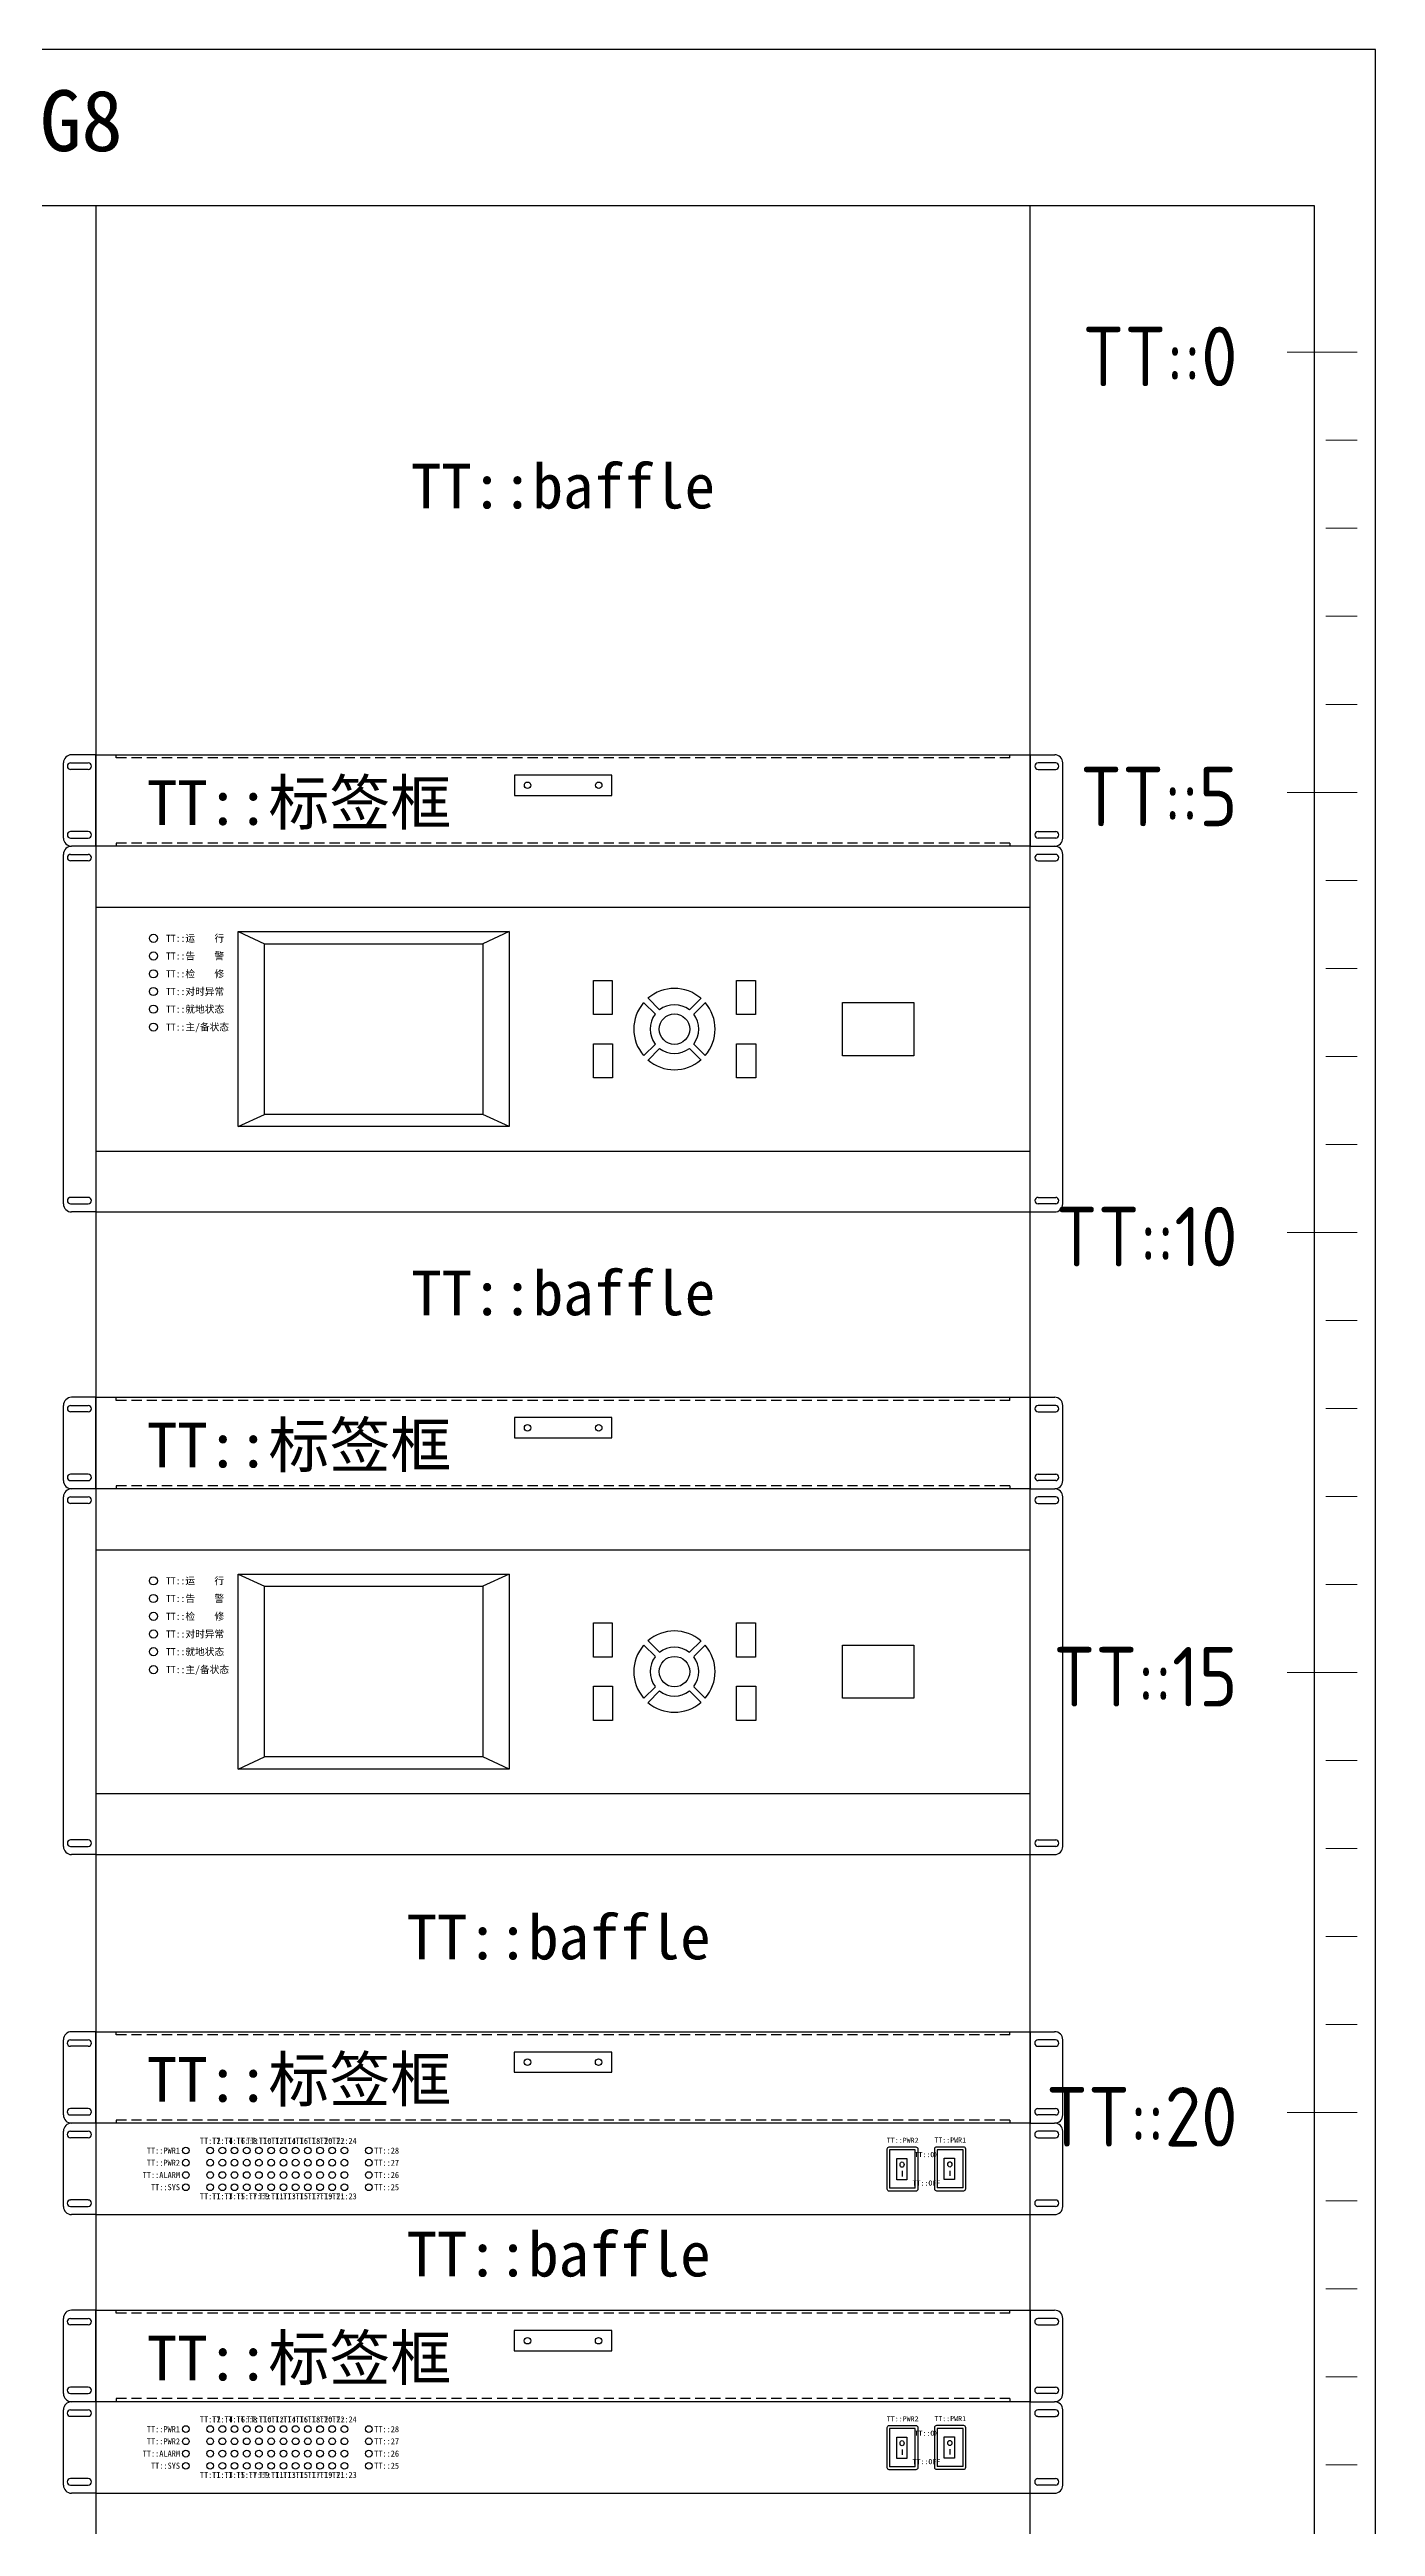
# Model space of a CAD drawing. Header units: millimetres. Extents: x 21 to 525, y 64 to 363.
# Drawn here: x 400.8 to 443.1, y 207.4 to 286.4 of the extents above; entities that cross this region are included whole.
import ezdxf
from ezdxf.enums import TextEntityAlignment as Align

# ---------------------------------------------------------------- set-up
doc = ezdxf.new("R2010")
doc.units = ezdxf.units.MM
doc.linetypes.add('DASHED', pattern=[0.75, 0.5, -0.25])
doc.layers.add('可编辑文字', color=7, linetype='Continuous')
doc.layers.add('文本', color=7, linetype='Continuous', lineweight=13)
doc.styles.get("Standard").update_dxf_attribs({"font": 'SimSun.ttf'})
doc.styles.add('WD_IEC', font='isocp2.shx', dxfattribs={"bigfont": 'gbcbig.shx'})

# ---------------------------------------------------------------- blocks, each defined once
blk = doc.blocks.new('TG8前视素体')
at = {"layer": '可编辑文字', "color": 0, "ltscale": 40}
for points in [[(0, 0), (80, 0), (80, 220), (0, 220)], [(3, 9.8), (77, 9.8), (77, 212.3), (3, 212.3)], [(17, 9.8), (63, 9.8), (63, 212.3), (17, 212.3)]]:
    blk.add_lwpolyline(points, close=True, dxfattribs=at)
at = {"layer": '可编辑文字', "color": 5}
blk.add_text('TT::-TG8', height=3, dxfattribs=at).set_placement((2, 218), align=Align.TOP_LEFT)
blk = doc.blocks.new('*U28')
at = {"layer": '可编辑文字'}
for p, q in [((-1.6, 0.4), (-1.6, 17.6)), ((-1.25, 17.6), (-0.38, 17.6)), ((-0.38, 17.28), (-1.25, 17.28)), ((0, 18), (-1.2, 18)), ((46, 18), (47.2, 18)), ((47.25, 17.6), (46.38, 17.6)), ((46.38, 17.28), (47.25, 17.28)), ((47.6, 0.4), (47.6, 17.6)), ((0, 15), (46, 15)), ((7, 13.8), (8.3, 13.2)), ((20.34, 13.8), (19.04, 13.2)), ((26.97, 10.3), (27.54, 9.74)), ((27.18, 10.52), (27.75, 9.95)), ((29.79, 10.52), (29.22, 9.95)), ((30, 10.3), (29.43, 9.74)), ((26.97, 7.7), (27.54, 8.26)), ((27.18, 7.48), (27.75, 8.05)), ((29.79, 7.48), (29.22, 8.05)), ((30, 7.7), (29.43, 8.26)), ((7, 4.2), (8.3, 4.8)), ((20.34, 4.2), (19.04, 4.8)), ((0, 3), (46, 3)), ((-0.38, 0.72), (-1.25, 0.72)), ((-1.25, 0.4), (-0.38, 0.4)), ((0, 0), (-1.2, 0)), ((46, 0), (47.2, 0)), ((46.38, 0.72), (47.25, 0.72)), ((47.25, 0.4), (46.38, 0.4))]:
    blk.add_line(p, q, dxfattribs=at)
for points in [[(0, 0), (46, 0), (46, 18), (0, 18)], [(7, 13.8), (20.34, 13.8), (20.34, 4.2), (7, 4.2)], [(8.3, 13.2), (19.04, 13.2), (19.04, 4.8), (8.3, 4.8)], [(24.49, 11.4), (25.42, 11.4), (25.42, 9.72), (24.49, 9.72)], [(31.54, 11.4), (32.47, 11.4), (32.47, 9.72), (31.54, 9.72)], [(36.76, 10.31), (40.27, 10.31), (40.27, 7.69), (36.76, 7.69)], [(24.49, 8.28), (25.43, 8.28), (25.43, 6.6), (24.49, 6.6)], [(31.54, 8.28), (32.48, 8.28), (32.48, 6.6), (31.54, 6.6)]]:
    blk.add_lwpolyline(points, close=True, dxfattribs=at)
for centre, radius in [((2.83, 13.47), 0.2), ((2.83, 12.6), 0.2), ((2.83, 11.72), 0.2), ((2.83, 10.85), 0.2), ((2.83, 9.98), 0.2), ((2.83, 9.1), 0.2), ((28.48, 9), 0.75)]:
    blk.add_circle(centre, radius, dxfattribs=at)
for centre, radius, start, end in [((-1.2, 17.6), 0.4, 90, 180), ((-1.25, 17.44), 0.158, 90, 270), ((-1.25, 17.44), 0.158, 90, 270), ((-0.38, 17.44), 0.158, 270, 90), ((-0.38, 17.44), 0.158, 270, 90), ((46.38, 17.44), 0.158, 90, 270), ((46.38, 17.44), 0.158, 90, 270), ((47.2, 17.6), 0.4, 0, 90), ((47.25, 17.44), 0.158, 270, 90), ((47.25, 17.44), 0.158, 270, 90), ((28.48, 9), 2, 49.3012, 130.7037), ((28.48, 9), 2, 139.286, 220.6988), ((28.48, 9), 1.2, 52.1466, 127.88), ((28.48, 9), 2, 319.3012, 40.6988), ((28.48, 9), 1.2, 142.1808, 217.8192), ((28.48, 9), 1.2, 322.1808, 37.8192), ((28.48, 9), 2, 229.3012, 310.6997), ((28.48, 9), 1.2, 232.1808, 307.8192), ((-1.2, 0.4), 0.4, 180, 270), ((-1.25, 0.56), 0.158, 90, 270), ((-1.25, 0.56), 0.158, 90, 270), ((-0.38, 0.56), 0.158, 270, 90), ((-0.38, 0.56), 0.158, 270, 90), ((46.38, 0.56), 0.158, 90, 270), ((46.38, 0.56), 0.158, 90, 270), ((47.2, 0.4), 0.4, 270, 0), ((47.25, 0.56), 0.158, 270, 90), ((47.25, 0.56), 0.158, 270, 90)]:
    blk.add_arc(centre, radius, start, end, dxfattribs=at)
for s, p in [('TT::运    行', (3.45, 13.47)), ('TT::告    警', (3.45, 12.6)), ('TT::检    修', (3.45, 11.72)), ('TT::对时异常', (3.45, 10.85)), ('TT::就地状态', (3.45, 9.98)), ('TT::主/备状态', (3.45, 9.1))]:
    blk.add_text(s, height=0.35, dxfattribs=at).set_placement(p, align=Align.MIDDLE_LEFT)
blk = doc.blocks.new('*U29')
at = {"layer": '可编辑文字'}
for p, q in [((-1.6, 0.4), (-1.6, 17.6)), ((-1.25, 17.6), (-0.38, 17.6)), ((-0.38, 17.28), (-1.25, 17.28)), ((0, 18), (-1.2, 18)), ((46, 18), (47.2, 18)), ((47.25, 17.6), (46.38, 17.6)), ((46.38, 17.28), (47.25, 17.28)), ((47.6, 0.4), (47.6, 17.6)), ((0, 15), (46, 15)), ((7, 13.8), (8.3, 13.2)), ((20.34, 13.8), (19.04, 13.2)), ((26.97, 10.3), (27.54, 9.74)), ((27.18, 10.52), (27.75, 9.95)), ((29.79, 10.52), (29.22, 9.95)), ((30, 10.3), (29.43, 9.74)), ((26.97, 7.7), (27.54, 8.26)), ((27.18, 7.48), (27.75, 8.05)), ((29.79, 7.48), (29.22, 8.05)), ((30, 7.7), (29.43, 8.26)), ((7, 4.2), (8.3, 4.8)), ((20.34, 4.2), (19.04, 4.8)), ((0, 3), (46, 3)), ((-0.38, 0.72), (-1.25, 0.72)), ((-1.25, 0.4), (-0.38, 0.4)), ((0, 0), (-1.2, 0)), ((46, 0), (47.2, 0)), ((46.38, 0.72), (47.25, 0.72)), ((47.25, 0.4), (46.38, 0.4))]:
    blk.add_line(p, q, dxfattribs=at)
for points in [[(0, 0), (46, 0), (46, 18), (0, 18)], [(7, 13.8), (20.34, 13.8), (20.34, 4.2), (7, 4.2)], [(8.3, 13.2), (19.04, 13.2), (19.04, 4.8), (8.3, 4.8)], [(24.49, 11.4), (25.42, 11.4), (25.42, 9.72), (24.49, 9.72)], [(31.54, 11.4), (32.47, 11.4), (32.47, 9.72), (31.54, 9.72)], [(36.76, 10.31), (40.27, 10.31), (40.27, 7.69), (36.76, 7.69)], [(24.49, 8.28), (25.43, 8.28), (25.43, 6.6), (24.49, 6.6)], [(31.54, 8.28), (32.48, 8.28), (32.48, 6.6), (31.54, 6.6)]]:
    blk.add_lwpolyline(points, close=True, dxfattribs=at)
for centre, radius in [((2.83, 13.47), 0.2), ((2.83, 12.6), 0.2), ((2.83, 11.72), 0.2), ((2.83, 10.85), 0.2), ((2.83, 9.98), 0.2), ((2.83, 9.1), 0.2), ((28.48, 9), 0.75)]:
    blk.add_circle(centre, radius, dxfattribs=at)
for centre, radius, start, end in [((-1.2, 17.6), 0.4, 90, 180), ((-1.25, 17.44), 0.158, 90, 270), ((-1.25, 17.44), 0.158, 90, 270), ((-0.38, 17.44), 0.158, 270, 90), ((-0.38, 17.44), 0.158, 270, 90), ((46.38, 17.44), 0.158, 90, 270), ((46.38, 17.44), 0.158, 90, 270), ((47.2, 17.6), 0.4, 0, 90), ((47.25, 17.44), 0.158, 270, 90), ((47.25, 17.44), 0.158, 270, 90), ((28.48, 9), 2, 49.3012, 130.7037), ((28.48, 9), 2, 139.286, 220.6988), ((28.48, 9), 1.2, 52.1466, 127.88), ((28.48, 9), 2, 319.3012, 40.6988), ((28.48, 9), 1.2, 142.1808, 217.8192), ((28.48, 9), 1.2, 322.1808, 37.8192), ((28.48, 9), 2, 229.3012, 310.6997), ((28.48, 9), 1.2, 232.1808, 307.8192), ((-1.2, 0.4), 0.4, 180, 270), ((-1.25, 0.56), 0.158, 90, 270), ((-1.25, 0.56), 0.158, 90, 270), ((-0.38, 0.56), 0.158, 270, 90), ((-0.38, 0.56), 0.158, 270, 90), ((46.38, 0.56), 0.158, 90, 270), ((46.38, 0.56), 0.158, 90, 270), ((47.2, 0.4), 0.4, 270, 0), ((47.25, 0.56), 0.158, 270, 90), ((47.25, 0.56), 0.158, 270, 90)]:
    blk.add_arc(centre, radius, start, end, dxfattribs=at)
for s, p in [('TT::运    行', (3.45, 13.47)), ('TT::告    警', (3.45, 12.6)), ('TT::检    修', (3.45, 11.72)), ('TT::对时异常', (3.45, 10.85)), ('TT::就地状态', (3.45, 9.98)), ('TT::主/备状态', (3.45, 9.1))]:
    blk.add_text(s, height=0.35, dxfattribs=at).set_placement(p, align=Align.MIDDLE_LEFT)
blk = doc.blocks.new('标签框')
at = {"layer": '可编辑文字'}
for p, q in [((-1.6, 0.4), (-1.6, 4.1)), ((-1.25, 4.1), (-0.38, 4.1)), ((-0.38, 3.78), (-1.25, 3.78)), ((0, 4.5), (-1.2, 4.5)), ((46, 4.5), (47.2, 4.5)), ((47.25, 4.1), (46.38, 4.1)), ((46.38, 3.78), (47.25, 3.78)), ((47.6, 0.4), (47.6, 4.1)), ((-0.38, 0.72), (-1.25, 0.72)), ((-1.25, 0.4), (-0.38, 0.4)), ((0, 0), (-1.2, 0)), ((46, 0), (47.2, 0)), ((46.38, 0.72), (47.25, 0.72)), ((47.25, 0.4), (46.38, 0.4))]:
    blk.add_line(p, q, dxfattribs=at)
at = {"layer": '可编辑文字', "color": 2, "linetype": 'DASHED'}
for p, q in [((1, 4.35), (1, 4.5)), ((45, 4.35), (1, 4.35)), ((45, 4.35), (45, 4.5)), ((45, 0.15), (1, 0.15)), ((1, 0.15), (1, 0)), ((45, 0.15), (45, 0))]:
    blk.add_line(p, q, dxfattribs=at)
at = {"layer": '可编辑文字', "color": 7, "linetype": 'Continuous'}
for p, q in [((25.4, 3.5), (20.6, 3.5)), ((20.6, 3.5), (20.6, 2.5)), ((20.6, 2.5), (25.4, 2.5)), ((25.4, 2.5), (25.4, 3.5))]:
    blk.add_line(p, q, dxfattribs=at)
at = {"layer": '可编辑文字'}
blk.add_lwpolyline([(0, 4.5), (46, 4.5), (46, 0), (0, 0)], close=True, dxfattribs=at)
for centre in [(21.25, 3), (24.75, 3)]:
    blk.add_circle(centre, 0.16, dxfattribs=at)
for centre, radius, start, end in [((-1.2, 4.1), 0.4, 90, 180), ((-1.25, 3.94), 0.158, 90, 270), ((-1.25, 3.94), 0.158, 90, 270), ((-0.38, 3.94), 0.158, 270, 90), ((-0.38, 3.94), 0.158, 270, 90), ((46.38, 3.94), 0.158, 90, 270), ((46.38, 3.94), 0.158, 90, 270), ((47.2, 4.1), 0.4, 0, 90), ((47.25, 3.94), 0.158, 270, 90), ((47.25, 3.94), 0.158, 270, 90), ((-1.2, 0.4), 0.4, 180, 270), ((-1.25, 0.56), 0.158, 90, 270), ((-1.25, 0.56), 0.158, 90, 270), ((-0.38, 0.56), 0.158, 270, 90), ((-0.38, 0.56), 0.158, 270, 90), ((46.38, 0.56), 0.158, 90, 270), ((46.38, 0.56), 0.158, 90, 270), ((47.2, 0.4), 0.4, 270, 0), ((47.25, 0.56), 0.158, 270, 90), ((47.25, 0.56), 0.158, 270, 90)]:
    blk.add_arc(centre, radius, start, end, dxfattribs=at)
blk.add_text('TT::标签框', height=2.2, dxfattribs=at).set_placement((10, 2.15), align=Align.MIDDLE_CENTER)
blk = doc.blocks.new('兆越2428前面板')
at = {"layer": '可编辑文字'}
for p, q in [((-1.6, 0.4), (-1.6, 4.1)), ((-1.25, 4.1), (-0.38, 4.1)), ((-0.38, 3.78), (-1.25, 3.78)), ((0, 4.5), (-1.2, 4.5)), ((46, 4.5), (47.2, 4.5)), ((47.25, 4.1), (46.38, 4.1)), ((46.38, 3.78), (47.25, 3.78)), ((47.6, 0.4), (47.6, 4.1)), ((39.06, 3.33), (39.06, 3.33)), ((39.06, 3.33), (39.06, 3.33)), ((39.07, 3.18), (39.07, 1.3)), ((40.34, 3.18), (39.07, 3.18)), ((40.34, 1.3), (40.34, 3.18)), ((41.42, 3.19), (41.42, 1.31)), ((42.69, 3.19), (41.42, 3.19)), ((42.69, 1.31), (42.69, 3.19)), ((40.34, 1.3), (39.07, 1.3)), ((39.7, 2.15), (39.7, 1.88)), ((42.69, 1.31), (41.42, 1.31)), ((42.04, 2.16), (42.04, 1.9)), ((-0.38, 0.72), (-1.25, 0.72)), ((-1.25, 0.4), (-0.38, 0.4)), ((0, 0), (-1.2, 0)), ((46.38, 0.72), (47.25, 0.72)), ((47.25, 0.4), (46.38, 0.4)), ((46, 0), (47.2, 0))]:
    blk.add_line(p, q, dxfattribs=at)
for points in [[(0, 0), (46, 0), (46, 4.5), (0, 4.5)], [(39.43, 2.76), (39.93, 2.76), (39.93, 1.71), (39.43, 1.71)], [(41.77, 2.78), (42.27, 2.78), (42.27, 1.72), (41.77, 1.72)]]:
    blk.add_lwpolyline(points, close=True, dxfattribs=at)
for points in [[(40.37, 1.15), (39.06, 1.15, -0.414214), (38.96, 1.25), (38.96, 3.23, -0.414214), (39.06, 3.33), (40.37, 3.33, -0.414214), (40.47, 3.23), (40.47, 1.25, -0.414214)], [(42.71, 1.16), (41.4, 1.16, -0.414214), (41.3, 1.26), (41.3, 3.24, -0.414214), (41.4, 3.34), (42.71, 3.34, -0.414214), (42.81, 3.24), (42.81, 1.26, -0.414214)]]:
    blk.add_lwpolyline(points, format="xyb", close=True, dxfattribs=at)
for centre, radius, start, end in [((-1.2, 4.1), 0.4, 90, 180), ((-1.25, 3.94), 0.158, 90, 270), ((-0.38, 3.94), 0.158, 270, 90), ((46.38, 3.94), 0.158, 90, 270), ((47.2, 4.1), 0.4, 0, 90), ((47.25, 3.94), 0.158, 270, 90), ((-1.2, 0.4), 0.4, 180, 270), ((-1.25, 0.56), 0.158, 90, 270), ((-0.38, 0.56), 0.158, 270, 90), ((46.38, 0.56), 0.158, 90, 270), ((47.2, 0.4), 0.4, 270, 0), ((47.25, 0.56), 0.158, 270, 90)]:
    blk.add_arc(centre, radius, start, end, dxfattribs=at)
for centre in [(39.69, 2.46), (42.04, 2.47)]:
    blk.add_ellipse(centre, major_axis=(0, 0.129), ratio=0.78572, dxfattribs=at)
for points in [[(4.59, 3.15), (4.59, 3.24), (4.52, 3.32), (4.43, 3.32), (4.34, 3.32), (4.26, 3.24), (4.26, 3.15), (4.26, 3.06), (4.34, 2.99), (4.43, 2.99), (4.52, 2.99), (4.59, 3.06), (4.59, 3.15), (4.59, 3.15), (4.59, 3.15), (4.59, 3.15), (4.59, 3.15), (4.59, 3.15), (4.59, 3.15)], [(4.59, 2.55), (4.59, 2.64), (4.52, 2.72), (4.43, 2.72), (4.34, 2.72), (4.26, 2.64), (4.26, 2.55), (4.26, 2.46), (4.34, 2.39), (4.43, 2.39), (4.52, 2.39), (4.59, 2.46), (4.59, 2.55), (4.59, 2.55), (4.59, 2.55), (4.59, 2.55), (4.59, 2.55), (4.59, 2.55), (4.59, 2.55)], [(5.79, 3.15), (5.79, 3.24), (5.72, 3.32), (5.63, 3.32), (5.54, 3.32), (5.46, 3.24), (5.46, 3.15), (5.46, 3.06), (5.54, 2.99), (5.63, 2.99), (5.72, 2.99), (5.79, 3.06), (5.79, 3.15), (5.79, 3.15), (5.79, 3.15), (5.79, 3.15), (5.79, 3.15), (5.79, 3.15), (5.79, 3.15)], [(5.79, 2.55), (5.79, 2.64), (5.72, 2.72), (5.63, 2.72), (5.54, 2.72), (5.46, 2.64), (5.46, 2.55), (5.46, 2.46), (5.54, 2.39), (5.63, 2.39), (5.72, 2.39), (5.79, 2.46), (5.79, 2.55), (5.79, 2.55), (5.79, 2.55), (5.79, 2.55), (5.79, 2.55), (5.79, 2.55), (5.79, 2.55)], [(6.39, 3.15), (6.39, 3.24), (6.32, 3.32), (6.23, 3.32), (6.14, 3.32), (6.06, 3.24), (6.06, 3.15), (6.06, 3.06), (6.14, 2.99), (6.23, 2.99), (6.32, 2.99), (6.39, 3.06), (6.39, 3.15), (6.39, 3.15), (6.39, 3.15), (6.39, 3.15), (6.39, 3.15), (6.39, 3.15), (6.39, 3.15)], [(6.39, 2.55), (6.39, 2.64), (6.32, 2.72), (6.23, 2.72), (6.14, 2.72), (6.06, 2.64), (6.06, 2.55), (6.06, 2.46), (6.14, 2.39), (6.23, 2.39), (6.32, 2.39), (6.39, 2.46), (6.39, 2.55), (6.39, 2.55), (6.39, 2.55), (6.39, 2.55), (6.39, 2.55), (6.39, 2.55), (6.39, 2.55)], [(6.99, 3.15), (6.99, 3.24), (6.92, 3.32), (6.83, 3.32), (6.74, 3.32), (6.66, 3.24), (6.66, 3.15), (6.66, 3.06), (6.74, 2.99), (6.83, 2.99), (6.92, 2.99), (6.99, 3.06), (6.99, 3.15), (6.99, 3.15), (6.99, 3.15), (6.99, 3.15), (6.99, 3.15), (6.99, 3.15), (6.99, 3.15)], [(6.99, 2.55), (6.99, 2.64), (6.92, 2.72), (6.83, 2.72), (6.74, 2.72), (6.66, 2.64), (6.66, 2.55), (6.66, 2.46), (6.74, 2.39), (6.83, 2.39), (6.92, 2.39), (6.99, 2.46), (6.99, 2.55), (6.99, 2.55), (6.99, 2.55), (6.99, 2.55), (6.99, 2.55), (6.99, 2.55), (6.99, 2.55)], [(7.59, 3.15), (7.59, 3.24), (7.52, 3.32), (7.43, 3.32), (7.34, 3.32), (7.26, 3.24), (7.26, 3.15), (7.26, 3.06), (7.34, 2.99), (7.43, 2.99), (7.52, 2.99), (7.59, 3.06), (7.59, 3.15), (7.59, 3.15), (7.59, 3.15), (7.59, 3.15), (7.59, 3.15), (7.59, 3.15), (7.59, 3.15)], [(7.59, 2.55), (7.59, 2.64), (7.52, 2.72), (7.43, 2.72), (7.34, 2.72), (7.26, 2.64), (7.26, 2.55), (7.26, 2.46), (7.34, 2.39), (7.43, 2.39), (7.52, 2.39), (7.59, 2.46), (7.59, 2.55), (7.59, 2.55), (7.59, 2.55), (7.59, 2.55), (7.59, 2.55), (7.59, 2.55), (7.59, 2.55)], [(8.19, 3.15), (8.19, 3.24), (8.12, 3.32), (8.03, 3.32), (7.94, 3.32), (7.86, 3.24), (7.86, 3.15), (7.86, 3.06), (7.94, 2.99), (8.03, 2.99), (8.12, 2.99), (8.19, 3.06), (8.19, 3.15), (8.19, 3.15), (8.19, 3.15), (8.19, 3.15), (8.19, 3.15), (8.19, 3.15), (8.19, 3.15)], [(8.19, 2.55), (8.19, 2.64), (8.12, 2.72), (8.03, 2.72), (7.94, 2.72), (7.86, 2.64), (7.86, 2.55), (7.86, 2.46), (7.94, 2.39), (8.03, 2.39), (8.12, 2.39), (8.19, 2.46), (8.19, 2.55), (8.19, 2.55), (8.19, 2.55), (8.19, 2.55), (8.19, 2.55), (8.19, 2.55), (8.19, 2.55)], [(8.79, 3.15), (8.79, 3.24), (8.72, 3.32), (8.63, 3.32), (8.54, 3.32), (8.46, 3.24), (8.46, 3.15), (8.46, 3.06), (8.54, 2.99), (8.63, 2.99), (8.72, 2.99), (8.79, 3.06), (8.79, 3.15), (8.79, 3.15), (8.79, 3.15), (8.79, 3.15), (8.79, 3.15), (8.79, 3.15), (8.79, 3.15)], [(8.79, 2.55), (8.79, 2.64), (8.72, 2.72), (8.63, 2.72), (8.54, 2.72), (8.46, 2.64), (8.46, 2.55), (8.46, 2.46), (8.54, 2.39), (8.63, 2.39), (8.72, 2.39), (8.79, 2.46), (8.79, 2.55), (8.79, 2.55), (8.79, 2.55), (8.79, 2.55), (8.79, 2.55), (8.79, 2.55), (8.79, 2.55)], [(9.4, 3.15), (9.4, 3.24), (9.32, 3.32), (9.23, 3.32), (9.14, 3.32), (9.07, 3.24), (9.07, 3.15), (9.07, 3.06), (9.14, 2.99), (9.23, 2.99), (9.32, 2.99), (9.4, 3.06), (9.4, 3.15), (9.4, 3.15), (9.4, 3.15), (9.4, 3.15), (9.4, 3.15), (9.4, 3.15), (9.4, 3.15)], [(9.4, 2.55), (9.4, 2.64), (9.32, 2.72), (9.23, 2.72), (9.14, 2.72), (9.07, 2.64), (9.07, 2.55), (9.07, 2.46), (9.14, 2.39), (9.23, 2.39), (9.32, 2.39), (9.4, 2.46), (9.4, 2.55), (9.4, 2.55), (9.4, 2.55), (9.4, 2.55), (9.4, 2.55), (9.4, 2.55), (9.4, 2.55)], [(10, 3.15), (10, 3.24), (9.92, 3.32), (9.83, 3.32), (9.74, 3.32), (9.67, 3.24), (9.67, 3.15), (9.67, 3.06), (9.74, 2.99), (9.83, 2.99), (9.92, 2.99), (10, 3.06), (10, 3.15), (10, 3.15), (10, 3.15), (10, 3.15), (10, 3.15), (10, 3.15), (10, 3.15)], [(10, 2.55), (10, 2.64), (9.92, 2.72), (9.83, 2.72), (9.74, 2.72), (9.67, 2.64), (9.67, 2.55), (9.67, 2.46), (9.74, 2.39), (9.83, 2.39), (9.92, 2.39), (10, 2.46), (10, 2.55), (10, 2.55), (10, 2.55), (10, 2.55), (10, 2.55), (10, 2.55), (10, 2.55)], [(10.6, 3.15), (10.6, 3.24), (10.52, 3.32), (10.43, 3.32), (10.34, 3.32), (10.27, 3.24), (10.27, 3.15), (10.27, 3.06), (10.34, 2.99), (10.43, 2.99), (10.52, 2.99), (10.6, 3.06), (10.6, 3.15), (10.6, 3.15), (10.6, 3.15), (10.6, 3.15), (10.6, 3.15), (10.6, 3.15), (10.6, 3.15)], [(10.6, 2.55), (10.6, 2.64), (10.52, 2.72), (10.43, 2.72), (10.34, 2.72), (10.27, 2.64), (10.27, 2.55), (10.27, 2.46), (10.34, 2.39), (10.43, 2.39), (10.52, 2.39), (10.6, 2.46), (10.6, 2.55), (10.6, 2.55), (10.6, 2.55), (10.6, 2.55), (10.6, 2.55), (10.6, 2.55), (10.6, 2.55)], [(11.2, 3.15), (11.2, 3.24), (11.12, 3.32), (11.03, 3.32), (10.94, 3.32), (10.87, 3.24), (10.87, 3.15), (10.87, 3.06), (10.94, 2.99), (11.03, 2.99), (11.12, 2.99), (11.2, 3.06), (11.2, 3.15), (11.2, 3.15), (11.2, 3.15), (11.2, 3.15), (11.2, 3.15), (11.2, 3.15), (11.2, 3.15)], [(11.2, 2.55), (11.2, 2.64), (11.12, 2.72), (11.03, 2.72), (10.94, 2.72), (10.87, 2.64), (10.87, 2.55), (10.87, 2.46), (10.94, 2.39), (11.03, 2.39), (11.12, 2.39), (11.2, 2.46), (11.2, 2.55), (11.2, 2.55), (11.2, 2.55), (11.2, 2.55), (11.2, 2.55), (11.2, 2.55), (11.2, 2.55)], [(11.8, 3.15), (11.8, 3.24), (11.72, 3.32), (11.63, 3.32), (11.54, 3.32), (11.47, 3.24), (11.47, 3.15), (11.47, 3.06), (11.54, 2.99), (11.63, 2.99), (11.72, 2.99), (11.8, 3.06), (11.8, 3.15), (11.8, 3.15), (11.8, 3.15), (11.8, 3.15), (11.8, 3.15), (11.8, 3.15), (11.8, 3.15)], [(11.8, 2.55), (11.8, 2.64), (11.72, 2.72), (11.63, 2.72), (11.54, 2.72), (11.47, 2.64), (11.47, 2.55), (11.47, 2.46), (11.54, 2.39), (11.63, 2.39), (11.72, 2.39), (11.8, 2.46), (11.8, 2.55), (11.8, 2.55), (11.8, 2.55), (11.8, 2.55), (11.8, 2.55), (11.8, 2.55), (11.8, 2.55)], [(12.4, 3.15), (12.4, 3.24), (12.32, 3.32), (12.23, 3.32), (12.14, 3.32), (12.07, 3.24), (12.07, 3.15), (12.07, 3.06), (12.14, 2.99), (12.23, 2.99), (12.32, 2.99), (12.4, 3.06), (12.4, 3.15), (12.4, 3.15), (12.4, 3.15), (12.4, 3.15), (12.4, 3.15), (12.4, 3.15), (12.4, 3.15)], [(12.4, 2.55), (12.4, 2.64), (12.32, 2.72), (12.23, 2.72), (12.14, 2.72), (12.07, 2.64), (12.07, 2.55), (12.07, 2.46), (12.14, 2.39), (12.23, 2.39), (12.32, 2.39), (12.4, 2.46), (12.4, 2.55), (12.4, 2.55), (12.4, 2.55), (12.4, 2.55), (12.4, 2.55), (12.4, 2.55), (12.4, 2.55)], [(13.6, 3.15), (13.6, 3.24), (13.52, 3.32), (13.43, 3.32), (13.34, 3.32), (13.27, 3.24), (13.27, 3.15), (13.27, 3.06), (13.34, 2.99), (13.43, 2.99), (13.52, 2.99), (13.6, 3.06), (13.6, 3.15), (13.6, 3.15), (13.6, 3.15), (13.6, 3.15), (13.6, 3.15), (13.6, 3.15), (13.6, 3.15)], [(13.6, 2.55), (13.6, 2.64), (13.52, 2.72), (13.43, 2.72), (13.34, 2.72), (13.27, 2.64), (13.27, 2.55), (13.27, 2.46), (13.34, 2.39), (13.43, 2.39), (13.52, 2.39), (13.6, 2.46), (13.6, 2.55), (13.6, 2.55), (13.6, 2.55), (13.6, 2.55), (13.6, 2.55), (13.6, 2.55), (13.6, 2.55)], [(4.59, 1.95), (4.59, 2.04), (4.52, 2.11), (4.43, 2.11), (4.34, 2.11), (4.26, 2.04), (4.26, 1.95), (4.26, 1.86), (4.34, 1.78), (4.43, 1.78), (4.52, 1.78), (4.59, 1.86), (4.59, 1.95), (4.59, 1.95), (4.59, 1.95), (4.59, 1.95), (4.59, 1.95), (4.59, 1.95), (4.59, 1.95)], [(4.59, 1.35), (4.59, 1.44), (4.52, 1.51), (4.43, 1.51), (4.34, 1.51), (4.26, 1.44), (4.26, 1.35), (4.26, 1.26), (4.34, 1.18), (4.43, 1.18), (4.52, 1.18), (4.59, 1.26), (4.59, 1.35), (4.59, 1.35), (4.59, 1.35), (4.59, 1.35), (4.59, 1.35), (4.59, 1.35), (4.59, 1.35)], [(5.79, 1.95), (5.79, 2.04), (5.72, 2.11), (5.63, 2.11), (5.54, 2.11), (5.46, 2.04), (5.46, 1.95), (5.46, 1.86), (5.54, 1.78), (5.63, 1.78), (5.72, 1.78), (5.79, 1.86), (5.79, 1.95), (5.79, 1.95), (5.79, 1.95), (5.79, 1.95), (5.79, 1.95), (5.79, 1.95), (5.79, 1.95)], [(5.79, 1.35), (5.79, 1.44), (5.72, 1.51), (5.63, 1.51), (5.54, 1.51), (5.46, 1.44), (5.46, 1.35), (5.46, 1.26), (5.54, 1.18), (5.63, 1.18), (5.72, 1.18), (5.79, 1.26), (5.79, 1.35), (5.79, 1.35), (5.79, 1.35), (5.79, 1.35), (5.79, 1.35), (5.79, 1.35), (5.79, 1.35)], [(6.39, 1.95), (6.39, 2.04), (6.32, 2.11), (6.23, 2.11), (6.14, 2.11), (6.06, 2.04), (6.06, 1.95), (6.06, 1.86), (6.14, 1.78), (6.23, 1.78), (6.32, 1.78), (6.39, 1.86), (6.39, 1.95), (6.39, 1.95), (6.39, 1.95), (6.39, 1.95), (6.39, 1.95), (6.39, 1.95), (6.39, 1.95)], [(6.39, 1.35), (6.39, 1.44), (6.32, 1.51), (6.23, 1.51), (6.14, 1.51), (6.06, 1.44), (6.06, 1.35), (6.06, 1.26), (6.14, 1.18), (6.23, 1.18), (6.32, 1.18), (6.39, 1.26), (6.39, 1.35), (6.39, 1.35), (6.39, 1.35), (6.39, 1.35), (6.39, 1.35), (6.39, 1.35), (6.39, 1.35)], [(6.99, 1.95), (6.99, 2.04), (6.92, 2.11), (6.83, 2.11), (6.74, 2.11), (6.66, 2.04), (6.66, 1.95), (6.66, 1.86), (6.74, 1.78), (6.83, 1.78), (6.92, 1.78), (6.99, 1.86), (6.99, 1.95), (6.99, 1.95), (6.99, 1.95), (6.99, 1.95), (6.99, 1.95), (6.99, 1.95), (6.99, 1.95)], [(6.99, 1.35), (6.99, 1.44), (6.92, 1.51), (6.83, 1.51), (6.74, 1.51), (6.66, 1.44), (6.66, 1.35), (6.66, 1.26), (6.74, 1.18), (6.83, 1.18), (6.92, 1.18), (6.99, 1.26), (6.99, 1.35), (6.99, 1.35), (6.99, 1.35), (6.99, 1.35), (6.99, 1.35), (6.99, 1.35), (6.99, 1.35)], [(7.59, 1.95), (7.59, 2.04), (7.52, 2.11), (7.43, 2.11), (7.34, 2.11), (7.26, 2.04), (7.26, 1.95), (7.26, 1.86), (7.34, 1.78), (7.43, 1.78), (7.52, 1.78), (7.59, 1.86), (7.59, 1.95), (7.59, 1.95), (7.59, 1.95), (7.59, 1.95), (7.59, 1.95), (7.59, 1.95), (7.59, 1.95)], [(7.59, 1.35), (7.59, 1.44), (7.52, 1.51), (7.43, 1.51), (7.34, 1.51), (7.26, 1.44), (7.26, 1.35), (7.26, 1.26), (7.34, 1.18), (7.43, 1.18), (7.52, 1.18), (7.59, 1.26), (7.59, 1.35), (7.59, 1.35), (7.59, 1.35), (7.59, 1.35), (7.59, 1.35), (7.59, 1.35), (7.59, 1.35)], [(8.19, 1.95), (8.19, 2.04), (8.12, 2.11), (8.03, 2.11), (7.94, 2.11), (7.86, 2.04), (7.86, 1.95), (7.86, 1.86), (7.94, 1.78), (8.03, 1.78), (8.12, 1.78), (8.19, 1.86), (8.19, 1.95), (8.19, 1.95), (8.19, 1.95), (8.19, 1.95), (8.19, 1.95), (8.19, 1.95), (8.19, 1.95)], [(8.19, 1.35), (8.19, 1.44), (8.12, 1.51), (8.03, 1.51), (7.94, 1.51), (7.86, 1.44), (7.86, 1.35), (7.86, 1.26), (7.94, 1.18), (8.03, 1.18), (8.12, 1.18), (8.19, 1.26), (8.19, 1.35), (8.19, 1.35), (8.19, 1.35), (8.19, 1.35), (8.19, 1.35), (8.19, 1.35), (8.19, 1.35)], [(8.79, 1.95), (8.79, 2.04), (8.72, 2.11), (8.63, 2.11), (8.54, 2.11), (8.46, 2.04), (8.46, 1.95), (8.46, 1.86), (8.54, 1.78), (8.63, 1.78), (8.72, 1.78), (8.79, 1.86), (8.79, 1.95), (8.79, 1.95), (8.79, 1.95), (8.79, 1.95), (8.79, 1.95), (8.79, 1.95), (8.79, 1.95)], [(8.79, 1.35), (8.79, 1.44), (8.72, 1.51), (8.63, 1.51), (8.54, 1.51), (8.46, 1.44), (8.46, 1.35), (8.46, 1.26), (8.54, 1.18), (8.63, 1.18), (8.72, 1.18), (8.79, 1.26), (8.79, 1.35), (8.79, 1.35), (8.79, 1.35), (8.79, 1.35), (8.79, 1.35), (8.79, 1.35), (8.79, 1.35)], [(9.4, 1.95), (9.4, 2.04), (9.32, 2.11), (9.23, 2.11), (9.14, 2.11), (9.07, 2.04), (9.07, 1.95), (9.07, 1.86), (9.14, 1.78), (9.23, 1.78), (9.32, 1.78), (9.4, 1.86), (9.4, 1.95), (9.4, 1.95), (9.4, 1.95), (9.4, 1.95), (9.4, 1.95), (9.4, 1.95), (9.4, 1.95)], [(9.4, 1.35), (9.4, 1.44), (9.32, 1.51), (9.23, 1.51), (9.14, 1.51), (9.07, 1.44), (9.07, 1.35), (9.07, 1.26), (9.14, 1.18), (9.23, 1.18), (9.32, 1.18), (9.4, 1.26), (9.4, 1.35), (9.4, 1.35), (9.4, 1.35), (9.4, 1.35), (9.4, 1.35), (9.4, 1.35), (9.4, 1.35)], [(10, 1.95), (10, 2.04), (9.92, 2.11), (9.83, 2.11), (9.74, 2.11), (9.67, 2.04), (9.67, 1.95), (9.67, 1.86), (9.74, 1.78), (9.83, 1.78), (9.92, 1.78), (10, 1.86), (10, 1.95), (10, 1.95), (10, 1.95), (10, 1.95), (10, 1.95), (10, 1.95), (10, 1.95)], [(10, 1.35), (10, 1.44), (9.92, 1.51), (9.83, 1.51), (9.74, 1.51), (9.67, 1.44), (9.67, 1.35), (9.67, 1.26), (9.74, 1.18), (9.83, 1.18), (9.92, 1.18), (10, 1.26), (10, 1.35), (10, 1.35), (10, 1.35), (10, 1.35), (10, 1.35), (10, 1.35), (10, 1.35)], [(10.6, 1.95), (10.6, 2.04), (10.52, 2.11), (10.43, 2.11), (10.34, 2.11), (10.27, 2.04), (10.27, 1.95), (10.27, 1.86), (10.34, 1.78), (10.43, 1.78), (10.52, 1.78), (10.6, 1.86), (10.6, 1.95), (10.6, 1.95), (10.6, 1.95), (10.6, 1.95), (10.6, 1.95), (10.6, 1.95), (10.6, 1.95)], [(10.6, 1.35), (10.6, 1.44), (10.52, 1.51), (10.43, 1.51), (10.34, 1.51), (10.27, 1.44), (10.27, 1.35), (10.27, 1.26), (10.34, 1.18), (10.43, 1.18), (10.52, 1.18), (10.6, 1.26), (10.6, 1.35), (10.6, 1.35), (10.6, 1.35), (10.6, 1.35), (10.6, 1.35), (10.6, 1.35), (10.6, 1.35)], [(11.2, 1.95), (11.2, 2.04), (11.12, 2.11), (11.03, 2.11), (10.94, 2.11), (10.87, 2.04), (10.87, 1.95), (10.87, 1.86), (10.94, 1.78), (11.03, 1.78), (11.12, 1.78), (11.2, 1.86), (11.2, 1.95), (11.2, 1.95), (11.2, 1.95), (11.2, 1.95), (11.2, 1.95), (11.2, 1.95), (11.2, 1.95)], [(11.2, 1.35), (11.2, 1.44), (11.12, 1.51), (11.03, 1.51), (10.94, 1.51), (10.87, 1.44), (10.87, 1.35), (10.87, 1.26), (10.94, 1.18), (11.03, 1.18), (11.12, 1.18), (11.2, 1.26), (11.2, 1.35), (11.2, 1.35), (11.2, 1.35), (11.2, 1.35), (11.2, 1.35), (11.2, 1.35), (11.2, 1.35)], [(11.8, 1.95), (11.8, 2.04), (11.72, 2.11), (11.63, 2.11), (11.54, 2.11), (11.47, 2.04), (11.47, 1.95), (11.47, 1.86), (11.54, 1.78), (11.63, 1.78), (11.72, 1.78), (11.8, 1.86), (11.8, 1.95), (11.8, 1.95), (11.8, 1.95), (11.8, 1.95), (11.8, 1.95), (11.8, 1.95), (11.8, 1.95)], [(11.8, 1.35), (11.8, 1.44), (11.72, 1.51), (11.63, 1.51), (11.54, 1.51), (11.47, 1.44), (11.47, 1.35), (11.47, 1.26), (11.54, 1.18), (11.63, 1.18), (11.72, 1.18), (11.8, 1.26), (11.8, 1.35), (11.8, 1.35), (11.8, 1.35), (11.8, 1.35), (11.8, 1.35), (11.8, 1.35), (11.8, 1.35)], [(12.4, 1.95), (12.4, 2.04), (12.32, 2.11), (12.23, 2.11), (12.14, 2.11), (12.07, 2.04), (12.07, 1.95), (12.07, 1.86), (12.14, 1.78), (12.23, 1.78), (12.32, 1.78), (12.4, 1.86), (12.4, 1.95), (12.4, 1.95), (12.4, 1.95), (12.4, 1.95), (12.4, 1.95), (12.4, 1.95), (12.4, 1.95)], [(12.4, 1.35), (12.4, 1.44), (12.32, 1.51), (12.23, 1.51), (12.14, 1.51), (12.07, 1.44), (12.07, 1.35), (12.07, 1.26), (12.14, 1.18), (12.23, 1.18), (12.32, 1.18), (12.4, 1.26), (12.4, 1.35), (12.4, 1.35), (12.4, 1.35), (12.4, 1.35), (12.4, 1.35), (12.4, 1.35), (12.4, 1.35)], [(13.6, 1.95), (13.6, 2.04), (13.52, 2.11), (13.43, 2.11), (13.34, 2.11), (13.27, 2.04), (13.27, 1.95), (13.27, 1.86), (13.34, 1.78), (13.43, 1.78), (13.52, 1.78), (13.6, 1.86), (13.6, 1.95), (13.6, 1.95), (13.6, 1.95), (13.6, 1.95), (13.6, 1.95), (13.6, 1.95), (13.6, 1.95)], [(13.6, 1.35), (13.6, 1.44), (13.52, 1.51), (13.43, 1.51), (13.34, 1.51), (13.27, 1.44), (13.27, 1.35), (13.27, 1.26), (13.34, 1.18), (13.43, 1.18), (13.52, 1.18), (13.6, 1.26), (13.6, 1.35), (13.6, 1.35), (13.6, 1.35), (13.6, 1.35), (13.6, 1.35), (13.6, 1.35), (13.6, 1.35)]]:
    blk.add_open_spline(points, degree=3, knots=[0, 0, 0, 0, 1, 1, 1, 2, 2, 2, 3, 3, 3, 4, 4, 4, 5, 5, 5, 6, 6, 6, 6], dxfattribs=at)
for s, p in [('TT::2', (5.63, 3.39)), ('TT::4', (6.23, 3.39)), ('TT::6', (6.83, 3.39)), ('TT::8', (7.43, 3.39)), ('TT::10', (8.03, 3.39)), ('TT::12', (8.63, 3.39)), ('TT::14', (9.23, 3.39)), ('TT::16', (9.83, 3.39)), ('TT::18', (10.43, 3.39)), ('TT::20', (11.03, 3.39)), ('TT::22', (11.63, 3.39)), ('TT::24', (12.23, 3.39))]:
    blk.add_text(s, height=0.3, dxfattribs=at).set_placement(p, align=Align.BOTTOM_CENTER)
for s, p in [('TT::PWR1', (4.14, 3.15)), ('TT::PWR2', (4.14, 2.55)), ('TT::ALARM', (4.14, 1.95)), ('TT::SYS', (4.14, 1.35))]:
    blk.add_text(s, height=0.3, dxfattribs=at).set_placement(p, align=Align.MIDDLE_RIGHT)
for s, p in [('TT::28', (13.7, 3.15)), ('TT::27', (13.7, 2.55)), ('TT::26', (13.7, 1.95)), ('TT::25', (13.7, 1.35))]:
    blk.add_text(s, height=0.3, dxfattribs=at).set_placement(p, align=Align.MIDDLE_LEFT)
for s, p in [('TT::1', (5.63, 1.05)), ('TT::3', (6.23, 1.05)), ('TT::5', (6.83, 1.05)), ('TT::7', (7.43, 1.05)), ('TT::9', (8.03, 1.05)), ('TT::11', (8.63, 1.05)), ('TT::13', (9.23, 1.05)), ('TT::15', (9.83, 1.05)), ('TT::17', (10.43, 1.05)), ('TT::19', (11.03, 1.05)), ('TT::21', (11.63, 1.05)), ('TT::23', (12.23, 1.05))]:
    blk.add_text(s, height=0.3, dxfattribs=at).set_placement(p, align=Align.TOP_CENTER)
at = {"layer": '可编辑文字', "char_height": 0.25, "width": 1.0532}
for s, insert, attachment_point in [('TT::PWR2', (39.72, 3.53), 8), ('TT::PWR1', (42.06, 3.54), 8), ('TT::ON', (40.89, 2.95), 5), ('TT::OFF', (40.89, 1.55), 5)]:
    blk.add_mtext(s, dxfattribs=dict(at, insert=insert, attachment_point=attachment_point))
blk = doc.blocks.new('交换机')
at = {"layer": '可编辑文字', "xscale": 0.6480000000000001, "yscale": 0.6480000000000001, "zscale": 0.6480000000000001}
blk.add_blockref('兆越2428前面板', (748.405, 165.843), dxfattribs=at)

msp = doc.modelspace()

# ---------------------------------------------------------------- linework, layer by layer
at = {"layer": '可编辑文字'}
msp.add_line((402.284, 263.935), (432.092, 263.935), dxfattribs=at)
at = {"layer": '文本'}
for p, q in [((442.519, 276.772), (440.29, 276.772)), ((442.519, 273.965), (441.528, 273.965)), ((442.519, 271.158), (441.528, 271.158)), ((442.519, 268.351), (441.528, 268.351)), ((442.519, 265.544), (441.528, 265.544)), ((442.519, 262.737), (440.29, 262.737)), ((442.519, 262.737), (441.528, 262.737)), ((442.519, 259.93), (441.528, 259.93)), ((442.519, 257.123), (441.528, 257.123)), ((442.519, 254.316), (441.528, 254.316)), ((442.519, 251.509), (441.528, 251.509)), ((442.519, 248.702), (440.29, 248.702)), ((442.519, 245.895), (441.528, 245.895)), ((442.519, 243.088), (441.528, 243.088)), ((442.519, 240.281), (441.528, 240.281)), ((442.519, 237.474), (441.528, 237.474)), ((442.519, 234.667), (440.29, 234.667)), ((442.519, 234.667), (441.528, 234.667)), ((442.519, 231.86), (441.528, 231.86)), ((442.519, 229.053), (441.528, 229.053)), ((442.519, 226.247), (441.528, 226.247)), ((442.519, 223.44), (441.528, 223.44)), ((442.519, 220.633), (440.29, 220.633)), ((442.519, 220.633), (441.528, 220.633)), ((442.519, 217.826), (441.528, 217.826)), ((442.519, 215.019), (441.528, 215.019)), ((442.519, 212.212), (441.528, 212.212)), ((442.519, 209.405), (441.528, 209.405))]:
    msp.add_line(p, q, dxfattribs=at)

# ---------------------------------------------------------------- block references
at = {"color": 6}
for p in [(-346.119, 51.539), (-346.119, 42.655)]:
    msp.add_blockref('交换机', p, dxfattribs=at)
at = {"layer": '可编辑文字'}
for name, p, xscale, yscale, zscale in [('TG8前视素体', (391.268, 143.866), 0.6480000000000001, 0.6480000000000001, 0.6480000000000001), ('标签框', (402.288, 261.019), 0.6480000000000001, 0.6480000000000001, 0.6480000000000001), ('*U29', (402.288, 249.355), 0.6480000000000001, 0.6480000000000001, 0.6480000000000001), ('标签框', (402.288, 240.529), 0.6480000000000001, 0.6480000000000001, 0.6480000000000001), ('*U28', (402.288, 228.865), 0.6480000000000001, 0.6480000000000001, 0.6480000000000001), ('标签框', (402.286, 220.299), 0.648, 0.648, 0.648), ('标签框', (402.286, 211.415), 0.648, 0.648, 0.648)]:
    msp.add_blockref(name, p, dxfattribs=dict(at, xscale=xscale, yscale=yscale, zscale=zscale))

# ---------------------------------------------------------------- texts
at = {"style": 'WD_IEC'}
for s, p in [('TT::0', (438.709, 275.692)), ('TT::5', (438.709, 261.658)), ('TT::10', (438.709, 247.623)), ('TT::15', (438.709, 233.588)), ('TT::20', (438.709, 219.553))]:
    msp.add_text(s, height=1.8945, dxfattribs=at).set_placement(p, align=Align.RIGHT)
at = {"layer": '可编辑文字'}
for p in [(417.188, 272.505), (417.192, 246.776), (417.047, 226.235), (417.047, 216.123)]:
    msp.add_text('TT::baffle', height=1.4256, dxfattribs=at).set_placement(p, align=Align.MIDDLE_CENTER)

doc.saveas('drawing.dxf')
